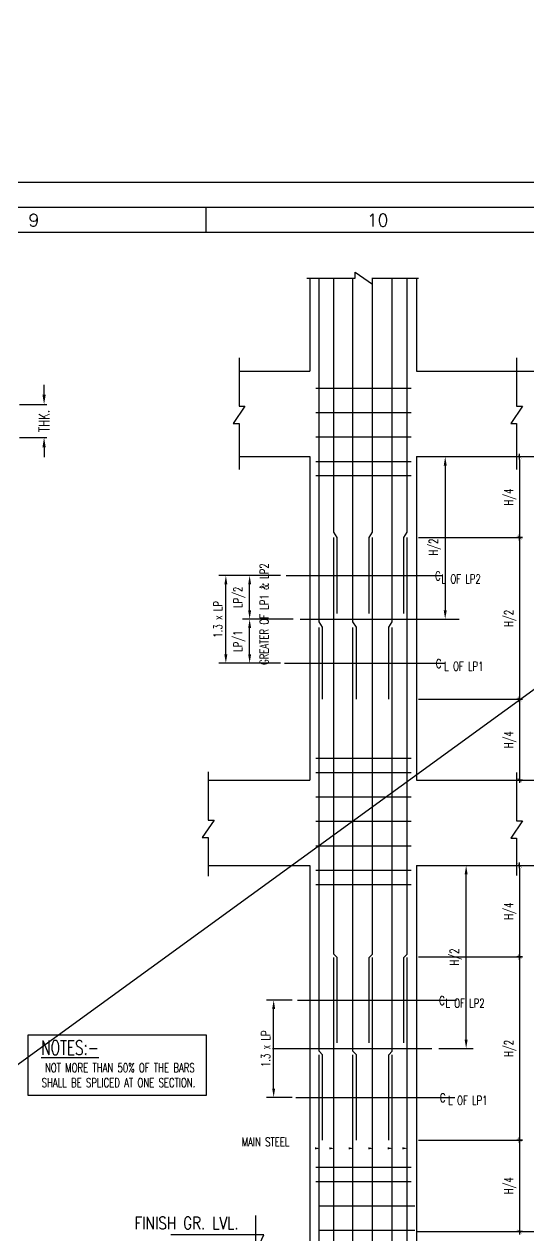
# Model space of a CAD drawing. Extents: x 489124 to 794428, y -356295 to -29813.
# Drawn here: x 594790 to 608941, y -207868 to -173814 of the extents above; entities that cross this region are included whole.
import ezdxf
from ezdxf.enums import TextEntityAlignment as Align
from ezdxf.lldxf.tags import DXFTag

# ---------------------------------------------------------------- set-up
doc = ezdxf.new("R2010")
doc.units = 0
doc.header["$LTSCALE"] = 500
doc.header["$MEASUREMENT"] = 0
doc.layers.get('DEFPOINTS').update_dxf_attribs({"color": 4})
for name, color, linetype in [('CEN', 8, 'CENTER'), ('DIM', 5, 'Continuous'), ('FOOT', 4, 'Continuous'), ('FRAME', 6, 'Continuous'), ('LINK', 2, 'Continuous'), ('PNA', 10, 'Continuous'), ('TXT', 4, 'Continuous'), ('TXT1', 2, 'Continuous')]:
    doc.layers.add(name, color=color, linetype=linetype)
doc.layers.add('HEADING-TXT', color=1, linetype='Continuous', lineweight=25)
doc.styles.add('ROMAND', font='romand')
doc.styles.add('ROMANS', font='r.shx', dxfattribs={"width": 0.7, "bigfont": 'bigfont.shx'})
tags = doc.linetypes.add('CENTER', pattern=[2, 1.25, -0.25, 0.25, -0.25]).pattern_tags.tags
tags[10:11] = [DXFTag(74, 4), DXFTag(75, 0), DXFTag(340, '0'), DXFTag(46, 1.0), DXFTag(50, 0.0), DXFTag(44, 0.0), DXFTag(45, 0.0)]
tags[8:9] = [DXFTag(74, 4), DXFTag(75, 0), DXFTag(340, '0'), DXFTag(46, 1.0), DXFTag(50, 0.0), DXFTag(44, 0.0), DXFTag(45, 0.0)]
tags[6:7] = [DXFTag(74, 4), DXFTag(75, 0), DXFTag(340, '0'), DXFTag(46, 1.0), DXFTag(50, 0.0), DXFTag(44, 0.0), DXFTag(45, 0.0)]
tags[4:5] = [DXFTag(74, 4), DXFTag(75, 0), DXFTag(340, '0'), DXFTag(46, 1.0), DXFTag(50, 0.0), DXFTag(44, 0.0), DXFTag(45, 0.0)]
doc.dimstyles.new('Copy of INT2TIMES', dxfattribs={"dimtxt": 300, "dimasz": 275, "dimexe": 75, "dimexo": 75, "dimgap": 40, "dimtad": 1, "dimdec": 0, "dimlfac": 0.5, "dimrnd": 5, "dimzin": 0, "dimdsep": 46, "dimtxsty": 'ROMANS', "dimcen": -1, "dimclrd": 5, "dimclre": 5, "dimclrt": 4, "dimadec": 0, "dimazin": 0, "dimtfac": 1, "dimtdec": 0, "dimtix": 1, "dimtofl": 0, "dimtmove": 2, "dimatfit": 3, "dimfxl": 0, "dimtolj": 1, "dimtzin": 0, "dimarcsym": 0})
doc.dimstyles.new('dim25', dxfattribs={"dimtxt": 250, "dimasz": 250, "dimexe": 200, "dimexo": 200, "dimgap": 100, "dimtad": 1, "dimdec": 0, "dimlfac": 0.25, "dimzin": 0, "dimdsep": 46, "dimtxsty": 'ROMANS', "dimcen": 0, "dimclrd": 5, "dimclre": 5, "dimclrt": 4, "dimadec": 0, "dimazin": 0, "dimtfac": 1, "dimtdec": 0, "dimtix": 1, "dimtofl": 0, "dimtmove": 2, "dimatfit": 3, "dimfxl": 0, "dimtolj": 1, "dimtzin": 0, "dimlwd": -1, "dimlwe": -1, "dimarcsym": 0})
doc.dimstyles.new('INT', dxfattribs={"dimtxt": 250, "dimasz": 80, "dimexe": 50, "dimexo": 50, "dimgap": 75, "dimtad": 1, "dimdec": 0, "dimzin": 0, "dimdsep": 46, "dimtxsty": 'ROMANS', "dimblk": 'DIMTICK', "dimblk1": 'DIMTICK', "dimblk2": 'DIMTICK', "dimsah": 1, "dimcen": -0.25, "dimclrd": 5, "dimclre": 5, "dimclrt": 4, "dimadec": 0, "dimazin": 0, "dimtfac": 1, "dimtdec": 0, "dimtix": 1, "dimtofl": 0, "dimtmove": 2, "dimatfit": 3, "dimldrblk": 'DIMTICK', "dimfxl": 0, "dimtolj": 1, "dimtzin": 0, "dimarcsym": 0})

# ---------------------------------------------------------------- blocks, each defined once
blk = doc.blocks.new('A1')
at = {"flags": 128}
blk.add_lwpolyline([(0, 0), (82779, 0), (82779, 58231), (0, 58231)], close=True, dxfattribs=at)
at = {"layer": 'PNA'}
blk.add_line((61592, 57739), (61592, 57247), dxfattribs=at)
at = {"layer": 'PNA', "color": 1}
for points in [[(984, 492), (82287, 492), (82287, 57739), (984, 57739)], [(1969, 984), (81794, 984), (81794, 57247), (1969, 57247)]]:
    blk.add_lwpolyline(points, close=True, dxfattribs=at)
at = {"layer": 'PNA', "style": 'ROMANS'}
for s, height, p in [('9', 246, (58226, 57493)), ('10', 246.1, (64960, 57493))]:
    blk.add_text(s, height=height, dxfattribs=at).set_placement(p, align=Align.MIDDLE)
blk = doc.blocks.new('*D748')
at = {"layer": 'DEFPOINTS', "color": 0}
for p in [(601800, -201268), (602524, -201268), (602524, -204003)]:
    blk.add_point(p, dxfattribs=at)
at = {"layer": 'DIM', "color": 5}
for p, q in [((602324, -201268), (601600, -201268)), ((601800, -203753), (601800, -201518)), ((602324, -204003), (601600, -204003))]:
    blk.add_line(p, q, dxfattribs=at)
for points in [[(601758, -201518), (601842, -201518), (601800, -201268)], [(601758, -203753), (601842, -203753), (601800, -204003)]]:
    blk.add_solid(points, dxfattribs=at)
at = {"layer": 'DIM', "color": 4, "insert": (601575, -202635), "char_height": 250, "attachment_point": 5, "rotation": 90, "style": 'ROMANS'}
blk.add_mtext('\\A1;1.3 x LP', dxfattribs=at)
blk = doc.blocks.new('*D749')
at = {"layer": 'DEFPOINTS', "color": 0}
for p in [(600456, -189323), (602194, -189323), (602194, -191789)]:
    blk.add_point(p, dxfattribs=at)
at = {"layer": 'DIM', "color": 5}
for p, q in [((601994, -189323), (600256, -189323)), ((600456, -191539), (600456, -189573)), ((601994, -191789), (600256, -191789))]:
    blk.add_line(p, q, dxfattribs=at)
for points in [[(600414, -189573), (600498, -189573), (600456, -189323)], [(600414, -191539), (600498, -191539), (600456, -191789)]]:
    blk.add_solid(points, dxfattribs=at)
at = {"layer": 'DIM', "color": 4, "insert": (600231, -190556), "char_height": 250, "attachment_point": 5, "rotation": 90, "style": 'ROMANS'}
blk.add_mtext('\\A1;1.3 x LP', dxfattribs=at)
blk = doc.blocks.new('*D750')
at = {"layer": 'DEFPOINTS', "color": 0}
for p in [(606241, -197478), (607209, -197478), (606241, -202629)]:
    blk.add_point(p, dxfattribs=at)
at = {"layer": 'DIM', "color": 5}
for p, q in [((606441, -197478), (607409, -197478)), ((607209, -202379), (607209, -197728)), ((606441, -202629), (607409, -202629))]:
    blk.add_line(p, q, dxfattribs=at)
for points in [[(607167, -197728), (607250, -197728), (607209, -197478)], [(607167, -202379), (607250, -202379), (607209, -202629)]]:
    blk.add_solid(points, dxfattribs=at)
at = {"layer": 'DIM', "color": 4, "insert": (606918, -200054), "char_height": 250, "attachment_point": 5, "rotation": 90, "style": 'ROMANS'}
blk.add_mtext('\\A1;H/2', dxfattribs=at)
blk = doc.blocks.new('*D751')
at = {"layer": 'DEFPOINTS', "color": 0}
for p in [(608571, -197478), (609863, -197478), (608571, -207778)]:
    blk.add_point(p, dxfattribs=at)
at = {"layer": 'DIM', "color": 5}
for p, q in [((608771, -197478), (610063, -197478)), ((609863, -207528), (609863, -197728)), ((608771, -207778), (610063, -207778))]:
    blk.add_line(p, q, dxfattribs=at)
for points in [[(609821, -197728), (609905, -197728), (609863, -197478)], [(609821, -207528), (609905, -207528), (609863, -207778)]]:
    blk.add_solid(points, dxfattribs=at)
at = {"layer": 'DIM', "color": 4, "insert": (609638, -202628), "char_height": 250, "attachment_point": 5, "rotation": 90, "style": 'ROMANS'}
blk.add_mtext('\\A1;H', dxfattribs=at)
blk = doc.blocks.new('*D752')
at = {"layer": 'DEFPOINTS', "color": 0}
for p in [(601125, -190550), (602547, -190550), (602194, -191789)]:
    blk.add_point(p, dxfattribs=at)
at = {"layer": 'DIM', "color": 5}
for p, q in [((602347, -190550), (600925, -190550)), ((601125, -191539), (601125, -190800)), ((601994, -191789), (600925, -191789))]:
    blk.add_line(p, q, dxfattribs=at)
for points in [[(601084, -190800), (601167, -190800), (601125, -190550)], [(601084, -191539), (601167, -191539), (601125, -191789)]]:
    blk.add_solid(points, dxfattribs=at)
at = {"layer": 'DIM', "color": 4, "insert": (600835, -191169), "char_height": 250, "attachment_point": 5, "rotation": 90, "style": 'ROMANS'}
blk.add_mtext('\\A1;LP/1', dxfattribs=at)
blk = doc.blocks.new('*D753')
at = {"layer": 'DEFPOINTS', "color": 0}
for p in [(601125, -189323), (602194, -189323), (602547, -190550)]:
    blk.add_point(p, dxfattribs=at)
at = {"layer": 'DIM', "color": 5}
for p, q in [((601994, -189323), (600925, -189323)), ((601125, -190300), (601125, -189573)), ((602347, -190550), (600925, -190550))]:
    blk.add_line(p, q, dxfattribs=at)
for points in [[(601084, -189573), (601167, -189573), (601125, -189323)], [(601084, -190300), (601167, -190300), (601125, -190550)]]:
    blk.add_solid(points, dxfattribs=at)
at = {"layer": 'DIM', "color": 4, "insert": (600835, -189936), "char_height": 250, "attachment_point": 5, "rotation": 90, "style": 'ROMANS'}
blk.add_mtext('\\A1;LP/2', dxfattribs=at)
blk = doc.blocks.new('*D763')
at = {"layer": 'DEFPOINTS', "color": 0}
for p in [(608324, -185978), (608170, -195078), (609863, -195078)]:
    blk.add_point(p, dxfattribs=at)
at = {"layer": 'DIM', "color": 5}
for p, q in [((608524, -185978), (610063, -185978)), ((609863, -186228), (609863, -194828)), ((608370, -195078), (610063, -195078))]:
    blk.add_line(p, q, dxfattribs=at)
for points in [[(609821, -186228), (609905, -186228), (609863, -185978)], [(609821, -194828), (609905, -194828), (609863, -195078)]]:
    blk.add_solid(points, dxfattribs=at)
at = {"layer": 'DIM', "color": 4, "insert": (609638, -190528), "char_height": 250, "attachment_point": 5, "rotation": 90, "style": 'ROMANS'}
blk.add_mtext('\\A1;H', dxfattribs=at)
blk = doc.blocks.new('*D764')
at = {"layer": 'DEFPOINTS', "color": 0}
for p in [(605816, -185978), (605816, -190550), (606621, -190550)]:
    blk.add_point(p, dxfattribs=at)
at = {"layer": 'DIM', "color": 5}
for p, q in [((606016, -185978), (606821, -185978)), ((606621, -186228), (606621, -190300)), ((606016, -190550), (606821, -190550))]:
    blk.add_line(p, q, dxfattribs=at)
for points in [[(606579, -186228), (606663, -186228), (606621, -185978)], [(606579, -190300), (606663, -190300), (606621, -190550)]]:
    blk.add_solid(points, dxfattribs=at)
at = {"layer": 'DIM', "color": 4, "insert": (606331, -188525), "char_height": 250, "attachment_point": 5, "rotation": 90, "style": 'ROMANS'}
blk.add_mtext('\\A1;H/2', dxfattribs=at)
blk = doc.blocks.new('DIMTICK')
for p, q in [((-1, 0), (1, 0)), ((0, 1), (0, -1))]:
    blk.add_line(p, q)
at = {"color": 2, "const_width": 0.1}
blk.add_lwpolyline([(0.71, 0.71), (-0.71, -0.71)], dxfattribs=at)
blk = doc.blocks.new('*D767')
at = {"layer": 'DEFPOINTS', "color": 0}
for p in [(608017, -197478), (605816, -200053), (608712, -200053)]:
    blk.add_point(p, dxfattribs=at)
at = {"layer": 'DIM', "color": 5, "lineweight": -2}
for p, q in [((608067, -197478), (608762, -197478)), ((608712, -197558), (608712, -199973)), ((605866, -200053), (608762, -200053))]:
    blk.add_line(p, q, dxfattribs=at)
at = {"layer": 'DIM', "color": 5, "lineweight": -2, "xscale": 80, "yscale": 80, "zscale": 80}
for p, rotation in [((608712, -197478), 90), ((608712, -200053), 270)]:
    blk.add_blockref('DIMTICK', p, dxfattribs=dict(at, rotation=rotation))
at = {"layer": 'DIM', "color": 4, "insert": (608447, -198766), "char_height": 250, "attachment_point": 5, "rotation": 90, "style": 'ROMANS'}
blk.add_mtext('\\A1;H/4', dxfattribs=at)
blk = doc.blocks.new('*D768')
at = {"layer": 'DEFPOINTS', "color": 0}
for p in [(605816, -200053), (605816, -205203), (608712, -205203)]:
    blk.add_point(p, dxfattribs=at)
at = {"layer": 'DIM', "color": 5, "lineweight": -2}
for p, q in [((605866, -200053), (608762, -200053)), ((608712, -200133), (608712, -205123)), ((605866, -205203), (608762, -205203))]:
    blk.add_line(p, q, dxfattribs=at)
at = {"layer": 'DIM', "color": 5, "lineweight": -2, "xscale": 80, "yscale": 80, "zscale": 80}
for p, rotation in [((608712, -200053), 90), ((608712, -205203), 270)]:
    blk.add_blockref('DIMTICK', p, dxfattribs=dict(at, rotation=rotation))
at = {"layer": 'DIM', "color": 4, "insert": (608447, -202628), "char_height": 250, "attachment_point": 5, "rotation": 90, "style": 'ROMANS'}
blk.add_mtext('\\A1;H/2', dxfattribs=at)
blk = doc.blocks.new('*D769')
at = {"layer": 'DEFPOINTS', "color": 0}
for p in [(605816, -205203), (608170, -207778), (608712, -207778)]:
    blk.add_point(p, dxfattribs=at)
at = {"layer": 'DIM', "color": 5, "lineweight": -2}
for p, q in [((605866, -205203), (608762, -205203)), ((608712, -205283), (608712, -207698)), ((608220, -207778), (608762, -207778))]:
    blk.add_line(p, q, dxfattribs=at)
at = {"layer": 'DIM', "color": 5, "lineweight": -2, "xscale": 80, "yscale": 80, "zscale": 80}
for p, rotation in [((608712, -205203), 90), ((608712, -207778), 270)]:
    blk.add_blockref('DIMTICK', p, dxfattribs=dict(at, rotation=rotation))
at = {"layer": 'DIM', "color": 4, "insert": (608447, -206491), "char_height": 250, "attachment_point": 5, "rotation": 90, "style": 'ROMANS'}
blk.add_mtext('\\A1;H/4', dxfattribs=at)
blk = doc.blocks.new('*D770')
at = {"layer": 'DEFPOINTS', "color": 0}
for p in [(608017, -185978), (605816, -188253), (608712, -188253)]:
    blk.add_point(p, dxfattribs=at)
at = {"layer": 'DIM', "color": 5, "lineweight": -2}
for p, q in [((608067, -185978), (608762, -185978)), ((608712, -186058), (608712, -188173)), ((605866, -188253), (608762, -188253))]:
    blk.add_line(p, q, dxfattribs=at)
at = {"layer": 'DIM', "color": 5, "lineweight": -2, "xscale": 80, "yscale": 80, "zscale": 80}
for p, rotation in [((608712, -185978), 90), ((608712, -188253), 270)]:
    blk.add_blockref('DIMTICK', p, dxfattribs=dict(at, rotation=rotation))
at = {"layer": 'DIM', "color": 4, "insert": (608447, -187116), "char_height": 250, "attachment_point": 5, "rotation": 90, "style": 'ROMANS'}
blk.add_mtext('\\A1;H/4', dxfattribs=at)
blk = doc.blocks.new('*D771')
at = {"layer": 'DEFPOINTS', "color": 0}
for p in [(605816, -188253), (605816, -192803), (608712, -192803)]:
    blk.add_point(p, dxfattribs=at)
at = {"layer": 'DIM', "color": 5, "lineweight": -2}
for p, q in [((605866, -188253), (608762, -188253)), ((608712, -188333), (608712, -192723)), ((605866, -192803), (608762, -192803))]:
    blk.add_line(p, q, dxfattribs=at)
at = {"layer": 'DIM', "color": 5, "lineweight": -2, "xscale": 80, "yscale": 80, "zscale": 80}
for p, rotation in [((608712, -188253), 90), ((608712, -192803), 270)]:
    blk.add_blockref('DIMTICK', p, dxfattribs=dict(at, rotation=rotation))
at = {"layer": 'DIM', "color": 4, "insert": (608447, -190528), "char_height": 250, "attachment_point": 5, "rotation": 90, "style": 'ROMANS'}
blk.add_mtext('\\A1;H/2', dxfattribs=at)
blk = doc.blocks.new('*D772')
at = {"layer": 'DEFPOINTS', "color": 0}
for p in [(605816, -192803), (608170, -195078), (608712, -195078)]:
    blk.add_point(p, dxfattribs=at)
at = {"layer": 'DIM', "color": 5, "lineweight": -2}
for p, q in [((605866, -192803), (608762, -192803)), ((608712, -192883), (608712, -194998)), ((608220, -195078), (608762, -195078))]:
    blk.add_line(p, q, dxfattribs=at)
at = {"layer": 'DIM', "color": 5, "lineweight": -2, "xscale": 80, "yscale": 80, "zscale": 80}
for p, rotation in [((608712, -192803), 90), ((608712, -195078), 270)]:
    blk.add_blockref('DIMTICK', p, dxfattribs=dict(at, rotation=rotation))
at = {"layer": 'DIM', "color": 4, "insert": (608447, -193941), "char_height": 250, "attachment_point": 5, "rotation": 90, "style": 'ROMANS'}
blk.add_mtext('\\A1;H/4', dxfattribs=at)
blk = doc.blocks.new('*D701')
at = {"layer": 'DEFPOINTS', "color": 0, "ltscale": 2}
for p in [(594584, -184508), (595348, -184508), (594584, -185442)]:
    blk.add_point(p, dxfattribs=at)
at = {"layer": 'DIM', "color": 5, "lineweight": -2, "ltscale": 2}
for p, q in [((595348, -184233), (595348, -183958)), ((594659, -184508), (595423, -184508)), ((594659, -185442), (595423, -185442)), ((595348, -185717), (595348, -185992))]:
    blk.add_line(p, q, dxfattribs=at)
at = {"layer": 'DIM', "color": 5, "ltscale": 2}
for points in [[(595302, -184233), (595394, -184233), (595348, -184508)], [(595302, -185717), (595394, -185717), (595348, -185442)]]:
    blk.add_solid(points, dxfattribs=at)
at = {"layer": 'DIM', "color": 4, "ltscale": 2, "insert": (595348, -184975), "char_height": 300, "attachment_point": 5, "rotation": 90, "style": 'ROMANS'}
blk.add_mtext('\\A1;THK.', dxfattribs=at)

msp = doc.modelspace()

# ---------------------------------------------------------------- linework, layer by layer
at = {"layer": 'CEN'}
for p, q in [((602151.79, -189322.691), (606555.29, -189322.691)), ((602546.79, -190550.301), (607016.79, -190550.301)), ((602108.964, -191788.598), (606610.964, -191788.598)), ((602466.79, -201267.653), (606936.79, -201267.653)), ((601771.352, -202629.205), (606241.352, -202629.205)), ((602423.964, -204003.051), (606893.964, -204003.051))]:
    msp.add_line(p, q, dxfattribs=at)
at = {"layer": 'DIM'}
for p, q in [((634855, -173813.5), (502279.5, -270234)), ((608627.151, -183578.051), (611325.35, -183578.051)), ((608627.151, -195078.051), (611325.35, -195078.051)), ((605815.964, -206578.051), (605815.964, -208978.051))]:
    msp.add_line(p, q, dxfattribs=at)
at = {"layer": 'DIM', "color": 3, "linetype": 'Continuous'}
msp.add_line((605815.964, -207778.051), (609863.098, -207778.051), dxfattribs=at)
at = {"layer": 'DIM'}
for points in [[(602728.693, -180959.269), (604086.656, -180959.269), (604086.656, -180792.905), (604573.473, -181125.633), (604573.473, -180959.269), (605867.381, -180959.269)], [(600827.577, -183201.086), (600827.577, -184559.049), (600993.941, -184559.049), (600661.213, -185045.866), (600827.577, -185045.866), (600827.577, -186339.774)], [(608627.151, -183201.086), (608627.151, -184559.049), (608793.515, -184559.049), (608460.787, -185045.866), (608627.151, -185045.866), (608627.151, -186339.774)], [(599958.866, -194845.431), (599958.866, -196203.394), (600125.23, -196203.394), (599792.502, -196690.21), (599958.866, -196690.21), (599958.866, -197778.475)], [(608627.151, -194865.09), (608627.151, -196223.054), (608793.515, -196223.054), (608460.787, -196709.87), (608627.151, -196709.87), (608627.151, -197757.007)]]:
    msp.add_lwpolyline(points, dxfattribs=at)
at = {"layer": 'DIM', "flags": 128}
for points in [[(602959.82, -205436.615, 61.213, 0, 0), (603112.75, -205436.615, 0, 0, 0), (601197.47, -205436.615, 0, 0, 0)], [(603360.321, -205436.615, 61.213, 0, 0), (603513.251, -205436.615, 0, 0, 0), (601597.971, -205436.615, 0, 0, 0)], [(603906.418, -205436.615, 61.213, 0, 0), (604059.348, -205436.615, 0, 0, 0), (602144.068, -205436.615, 0, 0, 0)], [(604457.26, -205436.615, 61.213, 0, 0), (604610.19, -205436.615, 0, 0, 0), (602694.911, -205436.615, 0, 0, 0)], [(605005.632, -205436.615, 61.213, 0, 0), (605158.562, -205436.615, 0, 0, 0), (603243.282, -205436.615, 0, 0, 0)], [(605416.91, -205436.615, 61.213, 0, 0), (605569.84, -205436.615, 0, 0, 0), (603654.56, -205436.615, 0, 0, 0)]]:
    msp.add_lwpolyline(points, format="xyseb", dxfattribs=at)
at = {"layer": 'FOOT', "linetype": 'Continuous'}
for p, q in [((602815.964, -180952.027), (602815.964, -183578.051)), ((605815.964, -180952.027), (605815.964, -183578.051)), ((600827.577, -183578.051), (602815.964, -183578.051)), ((605815.964, -183578.051), (608627.151, -183578.051)), ((600827.577, -185978.051), (602815.964, -185978.051)), ((602815.964, -185978.051), (602815.964, -195078.051)), ((605815.964, -185978.051), (605815.964, -195078.051)), ((605815.964, -185978.051), (608627.151, -185978.051)), ((599958.866, -195078.051), (602815.964, -195078.051)), ((605815.964, -195078.051), (608627.151, -195078.051)), ((599958.866, -197478.051), (602815.964, -197478.051)), ((602815.964, -197478.051), (602815.964, -208378.051)), ((605815.964, -197478.051), (605815.964, -206578.051)), ((605815.964, -197478.051), (608627.151, -197478.051))]:
    msp.add_line(p, q, dxfattribs=at)
msp.add_lwpolyline([(594899.554, -202245.766), (599898.617, -202245.766), (599898.617, -203946.253), (594899.554, -203946.253)], close=True, dxfattribs=at)
at = {"layer": 'FRAME'}
for p, q in [((603075.964, -190624.146), (603075.964, -180952.027)), ((603487.739, -188103.051), (603487.739, -180952.027)), ((604026.157, -190624.146), (604026.157, -180952.027)), ((604580.983, -188103.051), (604580.983, -180952.027)), ((605133.595, -190624.146), (605133.595, -180952.027)), ((605555.964, -188103.051), (605555.964, -180952.027)), ((603587.739, -188253.051), (603487.739, -188103.051)), ((603487.739, -199971.235), (603487.739, -188253.051)), ((603587.739, -190392.33), (603587.739, -188253.051)), ((604480.983, -188253.051), (604580.983, -188103.051)), ((604480.983, -190392.33), (604480.983, -188253.051)), ((604580.983, -199971.235), (604580.983, -188253.051)), ((605455.964, -188253.051), (605555.964, -188103.051)), ((605455.964, -190392.33), (605455.964, -188253.051)), ((605555.964, -199971.235), (605555.964, -188253.051)), ((603175.964, -190774.146), (603075.964, -190624.146)), ((604126.157, -190774.146), (604026.157, -190624.146)), ((605033.595, -190774.146), (605133.595, -190624.146)), ((603075.964, -202703.051), (603075.964, -190785.33)), ((603175.964, -192803.051), (603175.964, -190774.146)), ((604026.157, -202703.051), (604026.157, -190785.33)), ((604126.157, -192803.051), (604126.157, -190774.146)), ((605033.595, -192803.051), (605033.595, -190774.146)), ((605133.595, -202703.051), (605133.595, -190785.33)), ((603587.739, -200071.235), (603487.739, -199971.235)), ((603487.739, -211994.728), (603487.739, -200071.235)), ((603587.739, -202471.235), (603587.739, -200071.235)), ((604480.983, -200071.235), (604580.983, -199971.235)), ((604480.983, -202471.235), (604480.983, -200071.235)), ((604580.983, -211996.728), (604580.983, -200071.235)), ((605455.964, -200071.235), (605555.964, -199971.235)), ((605455.964, -202471.235), (605455.964, -200071.235)), ((605555.964, -211996.728), (605555.964, -200071.235)), ((603175.964, -202803.051), (603075.964, -202703.051)), ((603075.964, -211994.728), (603075.964, -202803.051)), ((603175.964, -205203.051), (603175.964, -202803.051)), ((604126.157, -202803.051), (604026.157, -202703.051)), ((604026.157, -211940.512), (604026.157, -202803.051)), ((604126.157, -205203.051), (604126.157, -202803.051)), ((605033.595, -202803.051), (605133.595, -202703.051)), ((605033.595, -205203.051), (605033.595, -202803.051)), ((605133.595, -211996.728), (605133.595, -202803.051))]:
    msp.add_line(p, q, dxfattribs=at)
at = {"layer": 'LINK'}
for p, q in [((602983.226, -184050.888), (605663.772, -184050.888)), ((602983.226, -184736.888), (605663.772, -184736.888)), ((602983.226, -185422.888), (605663.772, -185422.888)), ((602983.226, -186111.435), (605663.772, -186111.435)), ((602983.226, -186511.435), (605663.772, -186511.435)), ((602983.226, -194464.888), (605663.772, -194464.888)), ((602983.226, -194864.888), (605663.772, -194864.888)), ((602983.226, -195550.888), (605663.772, -195550.888)), ((602983.226, -196236.888), (605663.772, -196236.888)), ((602983.226, -196922.888), (605663.772, -196922.888)), ((602983.226, -197611.435), (605663.772, -197611.435)), ((602983.226, -198011.435), (605663.772, -198011.435)), ((602983.226, -205964.888), (605663.772, -205964.888)), ((602983.226, -206364.888), (605663.772, -206364.888)), ((603083.226, -207050.888), (605763.772, -207050.888)), ((603083.226, -207736.888), (605763.772, -207736.888))]:
    msp.add_line(p, q, dxfattribs=at)
at = {"layer": 'TXT1'}
msp.add_lwpolyline([(601291.516, -207327.479), (601291.516, -208378.051), (601521.12, -207869.245), (598911.989, -207869.245)], dxfattribs=at)

# ---------------------------------------------------------------- block references
at = {"xscale": 1.434849416022188, "yscale": 1.434849416022188, "zscale": 1.434849416022188}
msp.add_blockref('A1', (511515.5, -261818), dxfattribs=at)

# ---------------------------------------------------------------- texts
at = {"layer": 'HEADING-TXT', "color": 6, "style": 'ROMANS', "width": 0.7}
msp.add_text('%%UNOTES:-', height=400, dxfattribs=at).set_placement((596079.391, -202803.423), align=Align.CENTER)
at = {"layer": 'TXT', "linetype": 'ByBlock', "style": 'ROMANS', "width": 0.7}
msp.add_text('GREATER OF LP1 & LP2', height=250, rotation=90, dxfattribs=at).set_placement((601534.284, -190409.979), align=Align.MIDDLE)
for s, p in [('C', (606416.221, -189334.138)), ('L OF LP2', (607069.221, -189418.638)), ('C', (606436.395, -191800.046)), ('L OF LP1', (607144.395, -191874.046)), ('C', (606529.721, -201279.1)), ('L OF LP2', (607177.721, -201353.1)), (' NOT MORE THAN 50% OF THE BARS', (597416.824, -203169.384)), ('SHALL BE SPLICED AT ONE SECTION.', (597440.555, -203588.207)), ('C', (606549.895, -204014.498)), ('L OF LP1', (607257.895, -204088.498)), ('MAIN STEEL', (601572.221, -205254.6))]:
    msp.add_text(s, height=250, dxfattribs=at).set_placement(p, align=Align.MIDDLE)
at = {"layer": 'TXT1', "style": 'ROMAND', "width": 0.8}
msp.add_text('FINISH GR. LVL.', height=350, dxfattribs=at).set_placement((599352.304, -207536.226), align=Align.MIDDLE)

# ---------------------------------------------------------------- dimensions: what is measured, and where the dimension line sits
at = {"layer": 'DIM', "ltscale": 2}
dim = msp.add_linear_dim(base=(595347.906, -184507.996), p1=(594584.239, -185441.632), p2=(594584.239, -184507.996), angle=90, text='THK.', dimstyle='Copy of INT2TIMES', dxfattribs=at)
dim.commit()
dim.dimension.update_dxf_attribs({"geometry": '*D701', "text_midpoint": (595347.906, -184974.814), "dimtype": 160})
at = {"layer": 'DIM'}
for base, p1, p2, text, picture, middle in [((608712.2, -188253.051), (608017.085, -185978.051), (605815.964, -188253.051), 'H/4', '*D770', (608446.724, -187115.551)), ((608712.2, -192803.051), (605815.964, -188253.051), (605815.964, -192803.051), 'H/2', '*D771', (608446.724, -190528.051)), ((608712.2, -195078.051), (605815.964, -192803.051), (608169.654, -195078.051), 'H/4', '*D772', (608446.724, -193940.551)), ((608712.2, -200053.051), (608017.085, -197478.051), (605815.964, -200053.051), 'H/4', '*D767', (608446.724, -198765.551)), ((608712.2, -205203.051), (605815.964, -200053.051), (605815.964, -205203.051), 'H/2', '*D768', (608446.724, -202628.051)), ((608712.2, -207778.051), (605815.964, -205203.051), (608169.654, -207778.051), 'H/4', '*D769', (608446.724, -206490.551))]:
    dim = msp.add_linear_dim(base=base, p1=p1, p2=p2, angle=90, text=text, dimstyle='INT', override={"dimfxl": 0.18}, dxfattribs=at)
    dim.commit()
    dim.dimension.update_dxf_attribs({"geometry": picture, "text_midpoint": middle})
dim = msp.add_linear_dim(base=(606621.098, -190550.301), p1=(605815.964, -185978.051), p2=(605815.964, -190550.301), angle=90, text='H/2', dimstyle='dim25', dxfattribs=at)
dim.commit()
dim.dimension.update_dxf_attribs({"geometry": '*D764', "text_midpoint": (606330.622, -188524.896), "dimtype": 160})
for base, p1, p2, text, picture, middle in [((609863.098, -195078.051), (608323.956, -185978.051), (608169.654, -195078.051), 'H', '*D763', (609638.098, -190528.051)), ((600456.028, -189322.691), (602194.464, -191788.598), (602194.464, -189322.691), '1.3 x LP', '*D749', (600231.028, -190555.644)), ((601125.246, -189322.691), (602546.79, -190550.301), (602194.464, -189322.691), 'LP/2', '*D753', (600834.77, -189936.496)), ((601125.246, -190550.301), (602194.464, -191788.598), (602546.79, -190550.301), 'LP/1', '*D752', (600834.77, -191169.45)), ((607208.784, -197478.051), (606241.352, -202629.205), (606241.352, -197478.051), 'H/2', '*D750', (606918.308, -200053.628)), ((609863.098, -197478.051), (608570.657, -207778.051), (608570.657, -197478.051), 'H', '*D751', (609638.098, -202628.051)), ((601799.964, -201267.653), (602523.964, -204003.051), (602523.964, -201267.653), '1.3 x LP', '*D748', (601574.964, -202635.352))]:
    dim = msp.add_linear_dim(base=base, p1=p1, p2=p2, angle=90, text=text, dimstyle='dim25', dxfattribs=at)
    dim.commit()
    dim.dimension.update_dxf_attribs({"geometry": picture, "text_midpoint": middle})

doc.saveas('drawing.dxf')
